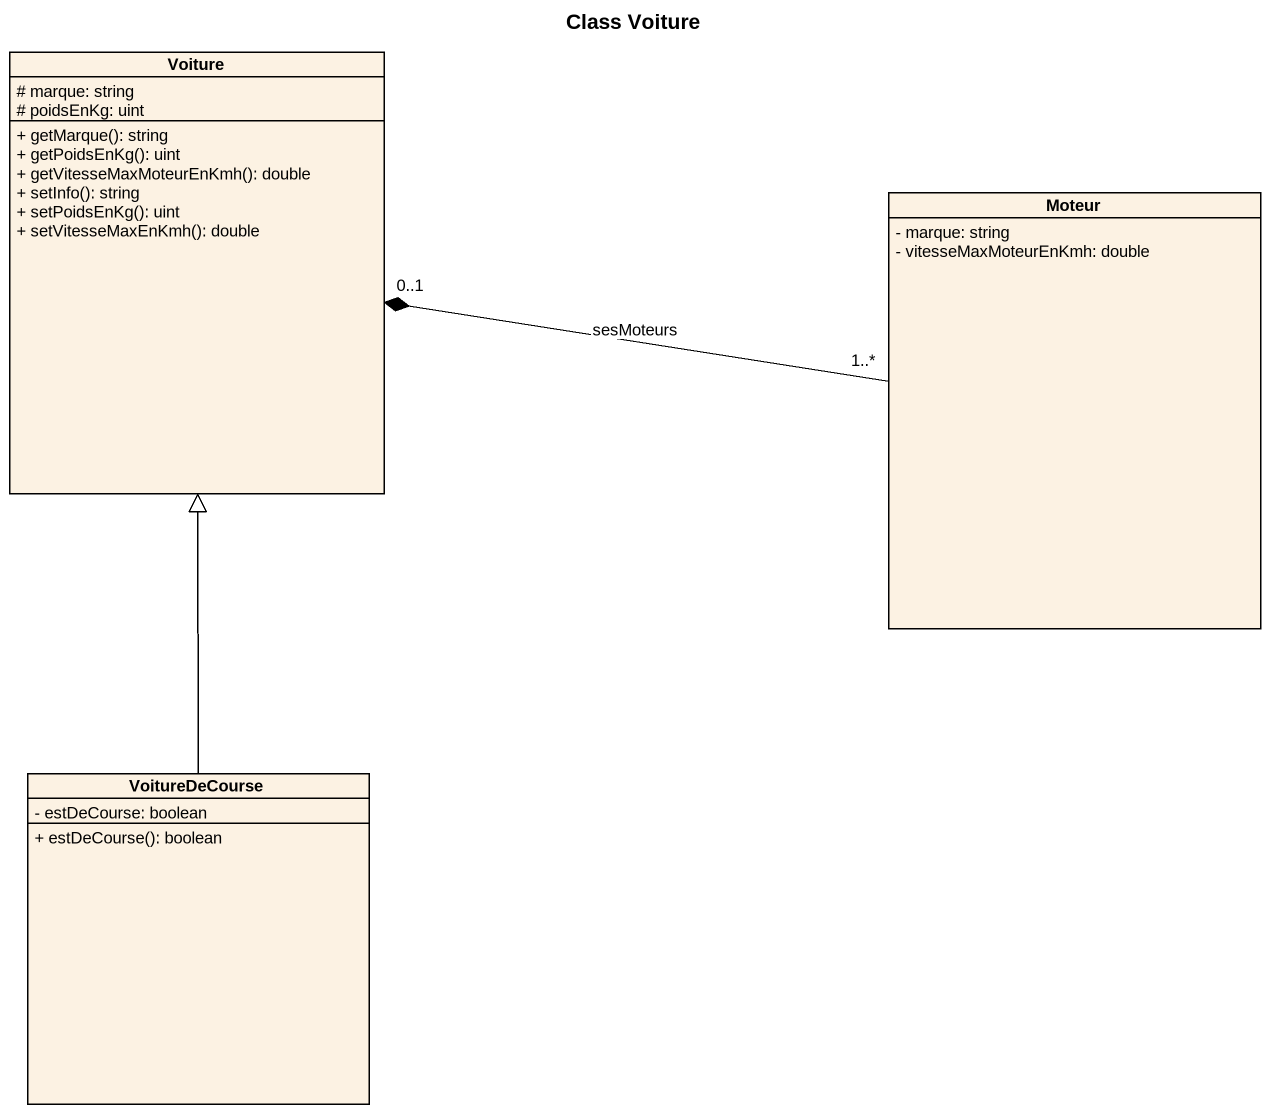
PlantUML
@startuml
title Class Voiture
hide circle
hide empty members
skinparam classAttributeIconSize 0
class Voiture {
  # marque: string
  # poidsEnKg: uint
  + getMarque(): string
  + getPoidsEnKg(): uint
  + getVitesseMaxMoteurEnKmh(): double
  + setInfo(): string
  + setPoidsEnKg(): uint
  + setVitesseMaxEnKmh(): double
}
class Moteur {
  - marque: string
  - vitesseMaxMoteurEnKmh: double
}
class VoitureDeCourse {
  - estDeCourse: boolean
  + estDeCourse(): boolean
}
Moteur "1..*" -left-* "0..1" Voiture : sesMoteurs
VoitureDeCourse -up-|> Voiture
@enduml
